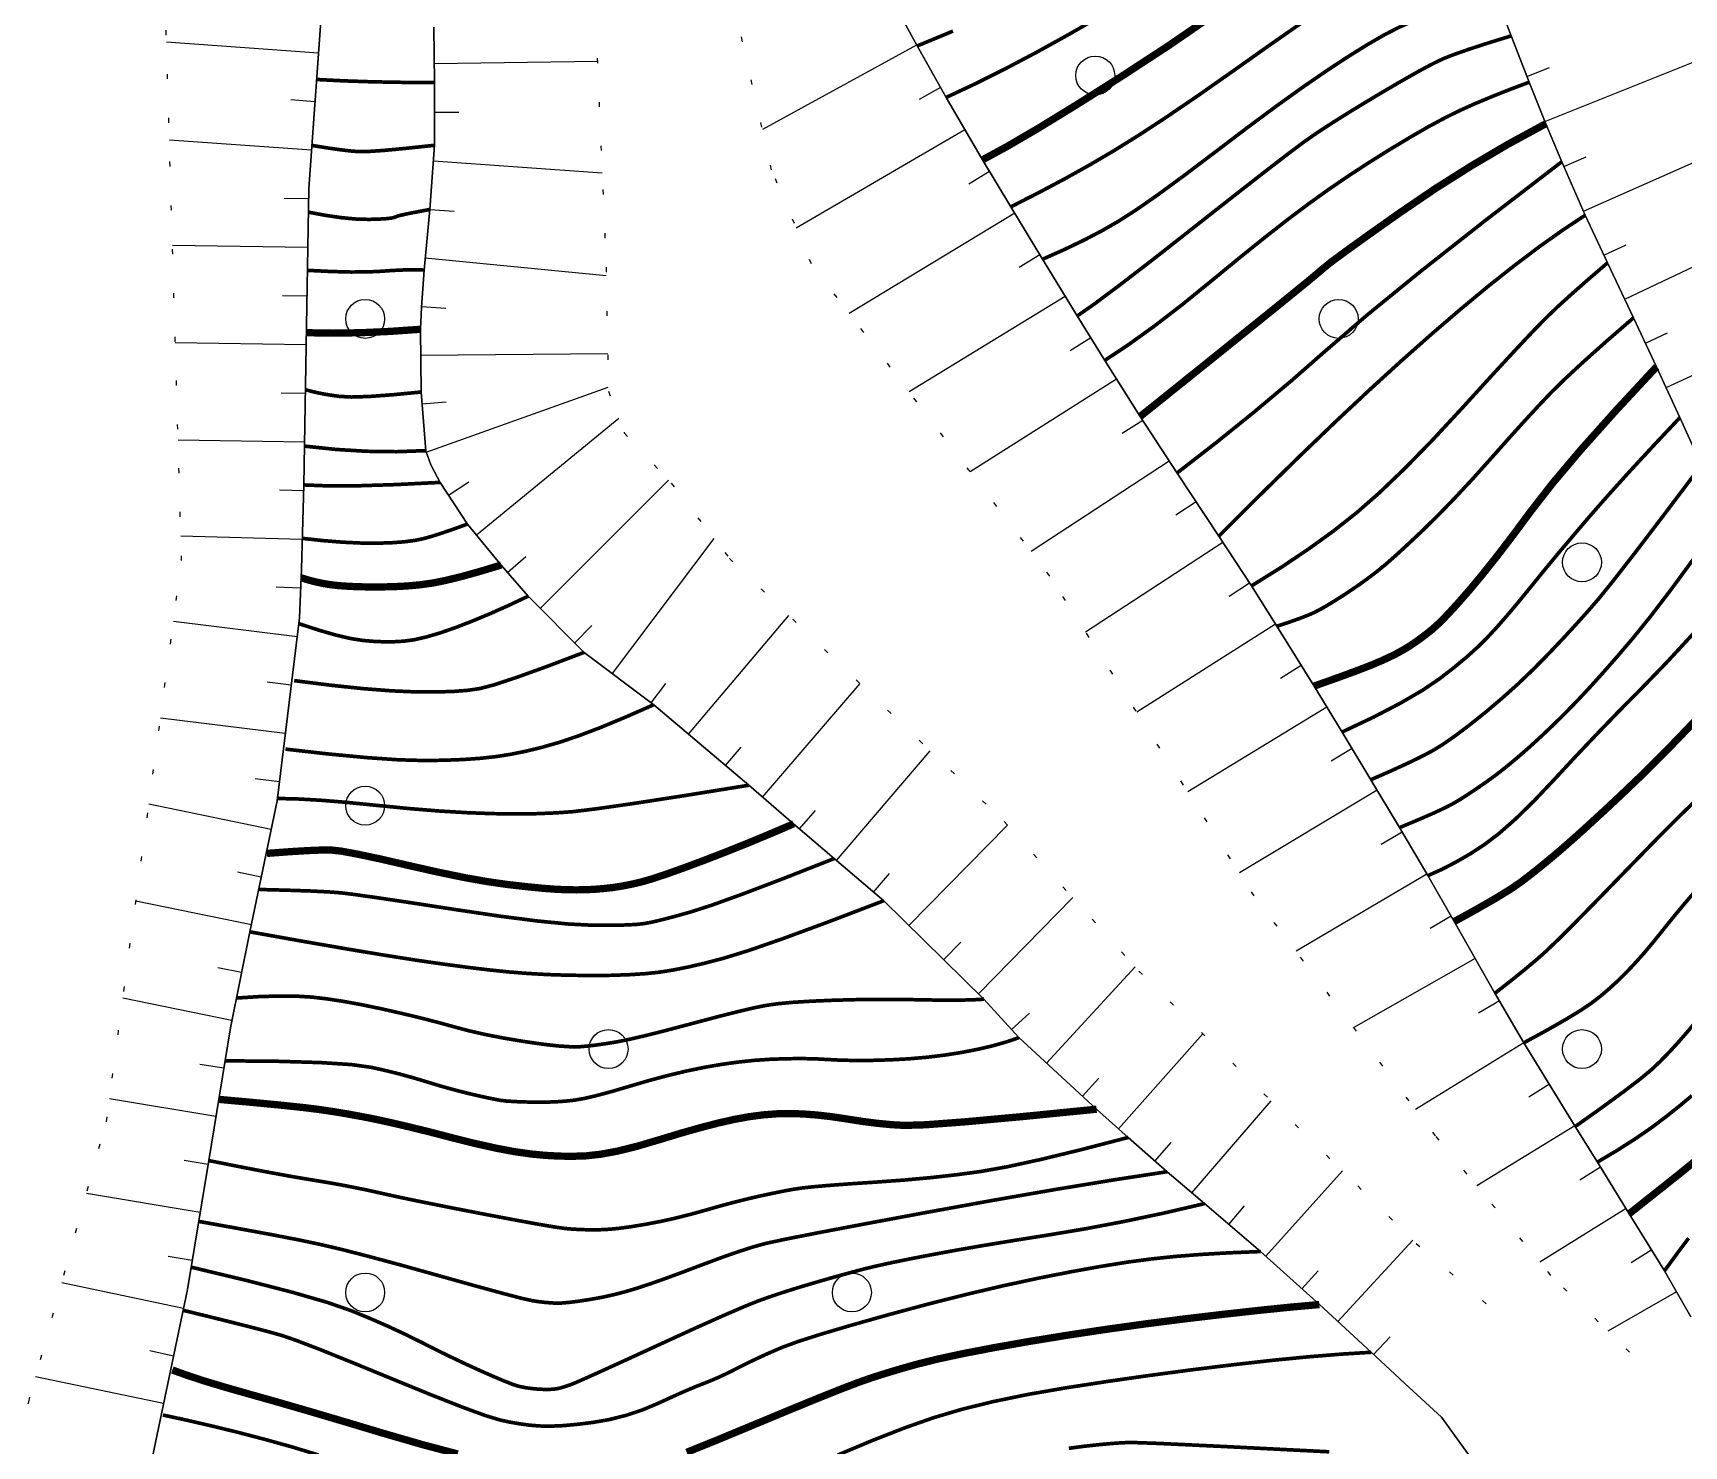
# Model space of a CAD drawing. Extents: x 396500 to 398250, y 1005980 to 1008200.
# Drawn here: x 396548.91 to 396582.83, y 1006749.27 to 1006778.3 of the extents above; entities that cross this region are included whole.
import ezdxf

# ---------------------------------------------------------------- set-up
doc = ezdxf.new("R2010")
doc.units = 0
doc.header["$LTSCALE"] = 0.5
doc.linetypes.add('X4', pattern=[1.6, 0, -1.6])
doc.layers.get('0').update_dxf_attribs({"linetype": 'CONTINUOUS'})
doc.layers.add('ASSIST', color=7, linetype='CONTINUOUS', plot=False)
for name, color, linetype in [('DGX', 2, 'CONTINUOUS'), ('DMTZ', 3, 'CONTINUOUS'), ('ZBTZ', 3, 'CONTINUOUS')]:
    doc.layers.add(name, color=color, linetype=linetype)
doc.linetypes.add('10421', pattern='A,2,[150,AAA.SHX,S=1,R=0,X=0,Y=1],1e-11', length=2)
doc.linetypes.add('1161', pattern='A,0,[149,AAA.SHX,S=0.15,R=0,X=0,Y=0],-1.6', length=1.6)

# ---------------------------------------------------------------- blocks, each defined once
blk = doc.blocks.new('gc326')
blk.add_circle((0, 0), 0.8)

msp = doc.modelspace()

# ---------------------------------------------------------------- linework, layer by layer
at = {"layer": 'ASSIST', "linetype": '1161'}
for points in [[(396548.73, 1006796.124), (396551.106, 1006796.112), (396554.654, 1006795.593), (396555.032, 1006795.002), (396555.104, 1006794.199), (396555.242, 1006791.257), (396555.281, 1006787.259), (396555.175, 1006784.261), (396554.942, 1006780.268), (396554.571, 1006775.101), (396554.525, 1006772.282), (396554.471, 1006769.012), (396554.421, 1006767.284), (396554.379, 1006766.284), (396553.921, 1006762.525), (396553.363, 1006759.831), (396552.963, 1006757.86), (396552.517, 1006755.133), (396552.079, 1006752.484), (396551.236, 1006748.46)], [(396583.186, 1006769.419), (396582.743, 1006770.395), (396582.264, 1006771.44), (396581.79, 1006772.446), (396581.256, 1006773.574), (396580.8, 1006774.554), (396580.315, 1006775.65), (396579.988, 1006776.432), (396579.645, 1006777.284), (396579.275, 1006778.236), (396578.917, 1006779.178)], [(396566.529, 1006779.022), (396567.07, 1006778.029), (396567.665, 1006776.971), (396568.414, 1006775.69), (396568.997, 1006774.725), (396569.649, 1006773.649), (396570.36, 1006772.483), (396570.926, 1006771.569), (396571.654, 1006770.418), (396572.411, 1006769.257), (396573.27, 1006767.958), (396573.938, 1006766.936), (396574.464, 1006766.109), (396575.226, 1006764.879), (396575.803, 1006763.936), (396576.394, 1006762.957), (396576.983, 1006761.972), (396577.566, 1006760.986), (396578.106, 1006760.042), (396578.943, 1006758.571), (396579.537, 1006757.552), (396580.594, 1006755.833), (396581.047, 1006755.1), (396581.703, 1006754.041), (396582.428, 1006752.87), (396582.97, 1006751.921)], [(396578.468, 1006748.998), (396577.843, 1006749.86), (396577.184, 1006750.469), (396576.399, 1006751.194), (396575.335, 1006752.175), (396574.128, 1006753.264), (396572.975, 1006754.248), (396572.211, 1006754.904), (396571.41, 1006755.608), (396570.759, 1006756.188), (396569.162, 1006757.658), (396568.444, 1006758.447), (396566.384, 1006760.47), (396565.368, 1006761.337), (396564.534, 1006762.051), (396563.612, 1006762.843), (396561.66, 1006764.497), (396560.231, 1006765.573), (396559.079, 1006766.726), (396558.525, 1006767.367), (396557.834, 1006768.209), (396557.269, 1006769.064), (396557.078, 1006769.427), (396556.974, 1006769.716), (396556.882, 1006770.921), (396556.87, 1006772.21), (396556.887, 1006772.666), (396556.941, 1006773.427), (396557.062, 1006774.671), (396557.155, 1006775.989), (396557.155, 1006777.279), (396557.139, 1006778.414)]]:
    msp.add_lwpolyline(points, dxfattribs=at)
at = {"layer": 'ASSIST', "linetype": 'X4'}
for points in [[(396546.78, 1006743.224), (396548.817, 1006750.177), (396550.413, 1006755.931), (396551.959, 1006767.457), (396551.608, 1006779.505), (396551.514, 1006785.279), (396551.632, 1006787.643), (396551.468, 1006788.484), (396550.998, 1006789.325), (396549.733, 1006789.62), (396549.241, 1006788.916), (396548.655, 1006788.075), (396548.889, 1006785.779), (396548.373, 1006778.686), (396548.092, 1006773.321), (396548.008, 1006763.539), (396547.529, 1006757.296), (396546.483, 1006750.113), (396544.562, 1006744.956)], [(396581.71, 1006751.194), (396580.091, 1006752.775), (396577.724, 1006755.639), (396573.996, 1006760.571), (396569.8, 1006767.141), (396564.9, 1006773.551), (396564.08, 1006775.484), (396563.002, 1006780.235)], [(396560.423, 1006779.576), (396560.681, 1006773.483), (396560.727, 1006770.938), (396561.055, 1006770.083), (396562.018, 1006769.05), (396563.215, 1006767.5), (396568.862, 1006762.095), (396571.628, 1006759.025), (396577.325, 1006753.431), (396578.851, 1006752.12)]]:
    msp.add_lwpolyline(points, dxfattribs=at)
at = {"layer": 'DGX', "linetype": 'Continuous', "const_width": 0.075}
for points in [[(396577.703, 1006782.922), (396577.251, 1006782.697), (396576.8, 1006782.457), (396576.349, 1006782.203), (396575.9, 1006781.936), (396575.462, 1006781.663), (396575.045, 1006781.392), (396574.648, 1006781.122), (396574.272, 1006780.855), (396573.888, 1006780.581), (396573.466, 1006780.29), (396573.006, 1006779.983), (396572.508, 1006779.659), (396571.975, 1006779.323), (396571.406, 1006778.976), (396570.802, 1006778.62), (396570.164, 1006778.253), (396569.516, 1006777.895), (396568.883, 1006777.561), (396568.266, 1006777.253), (396567.665, 1006776.971)], [(396578.486, 1006780.358), (396578.002, 1006780.178), (396577.56, 1006779.997), (396577.159, 1006779.815), (396576.8, 1006779.632), (396576.47, 1006779.449), (396576.16, 1006779.271), (396575.869, 1006779.097), (396575.598, 1006778.926), (396575.274, 1006778.712), (396574.827, 1006778.405), (396574.256, 1006778.006), (396573.561, 1006777.514), (396572.84, 1006777.008), (396572.189, 1006776.565), (396571.61, 1006776.186), (396571.101, 1006775.87), (396570.615, 1006775.585), (396570.102, 1006775.299), (396569.562, 1006775.013), (396568.997, 1006774.725)], [(396578.917, 1006779.178), (396578.261, 1006778.937), (396577.715, 1006778.728), (396577.28, 1006778.551), (396576.956, 1006778.405), (396576.663, 1006778.254), (396576.323, 1006778.057), (396575.936, 1006777.817), (396575.502, 1006777.532), (396575.014, 1006777.197), (396574.47, 1006776.807), (396573.868, 1006776.361), (396573.208, 1006775.86), (396572.566, 1006775.375), (396572.018, 1006774.973), (396571.562, 1006774.656), (396571.2, 1006774.424), (396570.867, 1006774.233), (396570.497, 1006774.04), (396570.091, 1006773.845), (396569.649, 1006773.649)], [(396567.808, 1006778.335), (396567.07, 1006778.029)], [(396579.275, 1006778.236), (396578.799, 1006778.089), (396578.409, 1006777.962), (396578.105, 1006777.856), (396577.886, 1006777.77), (396577.669, 1006777.666), (396577.368, 1006777.505), (396576.984, 1006777.287), (396576.516, 1006777.012), (396576.041, 1006776.725), (396575.636, 1006776.472), (396575.3, 1006776.254), (396575.034, 1006776.069), (396574.716, 1006775.831), (396574.227, 1006775.455), (396573.566, 1006774.939), (396572.733, 1006774.284), (396571.896, 1006773.627), (396571.222, 1006773.109), (396570.71, 1006772.727), (396570.36, 1006772.483)], [(396557.155, 1006777.279), (396556.503, 1006777.282), (396555.882, 1006777.293), (396555.29, 1006777.313), (396554.728, 1006777.341)], [(396579.645, 1006777.284), (396579.242, 1006777.133), (396578.872, 1006776.986), (396578.535, 1006776.845), (396578.23, 1006776.708), (396577.922, 1006776.556), (396577.575, 1006776.37), (396577.19, 1006776.148), (396576.765, 1006775.892), (396576.328, 1006775.618), (396575.907, 1006775.342), (396575.501, 1006775.064), (396575.111, 1006774.784), (396574.699, 1006774.474), (396574.227, 1006774.106), (396573.696, 1006773.679), (396573.106, 1006773.194), (396572.505, 1006772.706), (396571.942, 1006772.273), (396571.415, 1006771.894), (396570.926, 1006771.569)], [(396557.155, 1006775.989), (396556.574, 1006775.927), (396556.119, 1006775.884), (396555.789, 1006775.862), (396555.583, 1006775.86), (396555.416, 1006775.874), (396555.199, 1006775.9), (396554.935, 1006775.938), (396554.622, 1006775.989)], [(396580.315, 1006775.65), (396578.735, 1006774.437), (396577.404, 1006773.389), (396576.32, 1006772.505), (396575.484, 1006771.786), (396574.758, 1006771.15), (396574.004, 1006770.517), (396573.222, 1006769.886), (396572.411, 1006769.257)], [(396557.062, 1006774.671), (396556.773, 1006774.617), (396556.557, 1006774.574), (396556.415, 1006774.54), (396556.347, 1006774.515), (396556.289, 1006774.497), (396556.18, 1006774.483), (396556.019, 1006774.473), (396555.806, 1006774.467), (396555.549, 1006774.474), (396555.254, 1006774.501), (396554.922, 1006774.549), (396554.553, 1006774.618)], [(396580.8, 1006774.554), (396580.337, 1006774.248), (396579.85, 1006773.902), (396579.339, 1006773.516), (396578.802, 1006773.091), (396578.238, 1006772.623), (396577.642, 1006772.112), (396577.016, 1006771.557), (396576.359, 1006770.958), (396575.662, 1006770.305), (396574.915, 1006769.588), (396574.117, 1006768.805), (396573.27, 1006767.958)], [(396556.941, 1006773.427), (396556.735, 1006773.431), (396556.519, 1006773.428), (396556.295, 1006773.418), (396556.061, 1006773.401), (396555.786, 1006773.388), (396555.439, 1006773.386), (396555.021, 1006773.397), (396554.531, 1006773.421)], [(396581.256, 1006773.574), (396580.867, 1006773.239), (396580.53, 1006772.943), (396580.244, 1006772.684), (396580.012, 1006772.462), (396579.749, 1006772.194), (396579.375, 1006771.797), (396578.889, 1006771.271), (396578.292, 1006770.616), (396577.666, 1006769.94), (396577.093, 1006769.353), (396576.572, 1006768.854), (396576.105, 1006768.444), (396575.638, 1006768.075), (396575.121, 1006767.701), (396574.555, 1006767.321), (396573.938, 1006766.936)], [(396581.79, 1006772.446), (396581.219, 1006771.95), (396580.745, 1006771.527), (396580.369, 1006771.177), (396580.089, 1006770.901), (396579.839, 1006770.638), (396579.55, 1006770.325), (396579.223, 1006769.963), (396578.857, 1006769.551), (396578.481, 1006769.132), (396578.123, 1006768.748), (396577.783, 1006768.397), (396577.462, 1006768.081), (396577.168, 1006767.804), (396576.913, 1006767.57), (396576.696, 1006767.379), (396576.516, 1006767.232), (396576.352, 1006767.107), (396576.182, 1006766.983), (396576.005, 1006766.861), (396575.821, 1006766.739), (396575.644, 1006766.627), (396575.487, 1006766.532), (396575.352, 1006766.455), (396575.237, 1006766.395), (396575.111, 1006766.339), (396574.939, 1006766.273), (396574.724, 1006766.196), (396574.464, 1006766.109)], [(396556.882, 1006770.921), (396556.29, 1006770.864), (396555.812, 1006770.829), (396555.449, 1006770.818), (396555.201, 1006770.831), (396555.015, 1006770.857), (396554.838, 1006770.888), (396554.67, 1006770.924), (396554.512, 1006770.966)], [(396582.743, 1006770.395), (396582.199, 1006769.817), (396581.709, 1006769.287), (396581.273, 1006768.804), (396580.89, 1006768.368), (396580.548, 1006767.967), (396580.229, 1006767.589), (396579.935, 1006767.233), (396579.666, 1006766.901), (396579.418, 1006766.597), (396579.189, 1006766.325), (396578.979, 1006766.085), (396578.787, 1006765.878), (396578.59, 1006765.682), (396578.361, 1006765.476), (396578.102, 1006765.261), (396577.811, 1006765.035), (396577.455, 1006764.794), (396577.002, 1006764.53), (396576.452, 1006764.244), (396575.803, 1006763.936)], [(396556.974, 1006769.716), (396556.377, 1006769.695), (396555.763, 1006769.703), (396555.134, 1006769.741), (396554.488, 1006769.809)], [(396583.186, 1006769.419), (396582.418, 1006768.401), (396581.811, 1006767.605), (396581.365, 1006767.032), (396581.08, 1006766.68), (396580.862, 1006766.429), (396580.619, 1006766.157), (396580.349, 1006765.864), (396580.053, 1006765.551), (396579.739, 1006765.232), (396579.415, 1006764.922), (396579.081, 1006764.623), (396578.738, 1006764.333), (396578.409, 1006764.071), (396578.119, 1006763.853), (396577.869, 1006763.679), (396577.658, 1006763.55), (396577.435, 1006763.433), (396577.151, 1006763.295), (396576.804, 1006763.136), (396576.394, 1006762.957)], [(396557.269, 1006769.064), (396556.36, 1006769.019), (396555.591, 1006768.995), (396554.961, 1006768.993), (396554.471, 1006769.012)], [(396557.834, 1006768.209), (396557.566, 1006768.112), (396557.327, 1006768.029), (396557.117, 1006767.962), (396556.936, 1006767.911), (396556.75, 1006767.872), (396556.526, 1006767.843), (396556.264, 1006767.824), (396555.965, 1006767.815), (396555.631, 1006767.819), (396555.266, 1006767.836), (396554.869, 1006767.868), (396554.441, 1006767.914)], [(396583.075, 1006767.562), (396582.569, 1006766.873), (396582.138, 1006766.309), (396581.782, 1006765.869), (396581.473, 1006765.507), (396581.183, 1006765.176), (396580.911, 1006764.874), (396580.657, 1006764.602), (396580.411, 1006764.349), (396580.164, 1006764.104), (396579.915, 1006763.867), (396579.664, 1006763.637), (396579.418, 1006763.422), (396579.185, 1006763.228), (396578.963, 1006763.054), (396578.754, 1006762.902), (396578.56, 1006762.769), (396578.387, 1006762.653), (396578.233, 1006762.555), (396578.1, 1006762.475), (396577.937, 1006762.39), (396577.697, 1006762.277), (396577.379, 1006762.138), (396576.983, 1006761.972)], [(396584.142, 1006767.253), (396583.55, 1006766.559), (396582.993, 1006765.93), (396582.471, 1006765.365), (396581.985, 1006764.863), (396581.519, 1006764.393), (396581.062, 1006763.92), (396580.612, 1006763.446), (396580.171, 1006762.97), (396579.753, 1006762.528), (396579.373, 1006762.156), (396579.032, 1006761.856), (396578.73, 1006761.626), (396578.445, 1006761.44), (396578.156, 1006761.272), (396577.863, 1006761.12), (396577.566, 1006760.986)], [(396559.079, 1006766.726), (396558.691, 1006766.543), (396558.315, 1006766.375), (396557.953, 1006766.224), (396557.604, 1006766.088), (396557.28, 1006765.975), (396556.992, 1006765.89), (396556.739, 1006765.832), (396556.522, 1006765.802), (396556.32, 1006765.791), (396556.112, 1006765.79), (396555.898, 1006765.799), (396555.678, 1006765.818), (396555.43, 1006765.857), (396555.129, 1006765.928), (396554.777, 1006766.029), (396554.372, 1006766.162)], [(396560.231, 1006765.573), (396559.455, 1006765.279), (396558.839, 1006765.057), (396558.383, 1006764.907), (396558.087, 1006764.829), (396557.842, 1006764.793), (396557.54, 1006764.77), (396557.181, 1006764.759), (396556.764, 1006764.761), (396556.274, 1006764.782), (396555.695, 1006764.827), (396555.028, 1006764.897), (396554.272, 1006764.992)], [(396554.093, 1006763.585), (396554.995, 1006763.483), (396555.767, 1006763.41), (396556.409, 1006763.366), (396556.92, 1006763.351), (396557.347, 1006763.356), (396557.739, 1006763.371), (396558.095, 1006763.396), (396558.416, 1006763.431), (396558.724, 1006763.479), (396559.044, 1006763.544), (396559.377, 1006763.626), (396559.721, 1006763.725), (396560.105, 1006763.854), (396560.556, 1006764.025), (396561.074, 1006764.24), (396561.66, 1006764.497)], [(396585.281, 1006764.24), (396584.769, 1006763.896), (396584.317, 1006763.576), (396583.924, 1006763.28), (396583.592, 1006763.009), (396583.245, 1006762.697), (396582.808, 1006762.279), (396582.282, 1006761.754), (396581.667, 1006761.123), (396581.066, 1006760.504), (396580.584, 1006760.013), (396580.222, 1006759.652), (396579.98, 1006759.421), (396579.777, 1006759.242), (396579.537, 1006759.041), (396579.259, 1006758.817), (396578.943, 1006758.571)], [(396563.612, 1006762.843), (396562.286, 1006762.629), (396561.243, 1006762.468), (396560.483, 1006762.359), (396560.007, 1006762.301), (396559.652, 1006762.275), (396559.255, 1006762.259), (396558.816, 1006762.254), (396558.335, 1006762.26), (396557.812, 1006762.28), (396557.248, 1006762.314), (396556.642, 1006762.363), (396555.995, 1006762.427), (396555.365, 1006762.49), (396554.811, 1006762.535), (396554.332, 1006762.562), (396553.928, 1006762.571)], [(396586.209, 1006761.725), (396585.946, 1006761.515), (396585.712, 1006761.315), (396585.507, 1006761.127), (396585.331, 1006760.95), (396585.139, 1006760.73), (396584.887, 1006760.412), (396584.574, 1006759.996), (396584.2, 1006759.483), (396583.818, 1006758.958), (396583.481, 1006758.508), (396583.189, 1006758.132), (396582.942, 1006757.83), (396582.725, 1006757.579), (396582.522, 1006757.358), (396582.333, 1006757.164), (396582.159, 1006757), (396581.935, 1006756.814), (396581.6, 1006756.558), (396581.153, 1006756.231), (396580.594, 1006755.833)], [(396565.368, 1006761.337), (396564.33, 1006760.929), (396563.492, 1006760.61), (396562.854, 1006760.38), (396562.416, 1006760.239), (396562.104, 1006760.152), (396561.842, 1006760.083), (396561.631, 1006760.033), (396561.469, 1006760.002), (396561.299, 1006759.983), (396561.062, 1006759.972), (396560.758, 1006759.967), (396560.386, 1006759.968), (396559.907, 1006759.992), (396559.283, 1006760.053), (396558.513, 1006760.151), (396557.596, 1006760.287), (396556.706, 1006760.424), (396556.015, 1006760.527), (396555.523, 1006760.597), (396555.23, 1006760.633), (396554.98, 1006760.652), (396554.618, 1006760.67), (396554.142, 1006760.686), (396553.554, 1006760.702)], [(396566.384, 1006760.47), (396565.245, 1006760.035), (396564.317, 1006759.693), (396563.599, 1006759.444), (396563.092, 1006759.288), (396562.708, 1006759.188), (396562.359, 1006759.107), (396562.047, 1006759.045), (396561.77, 1006759.002), (396561.486, 1006758.972), (396561.154, 1006758.951), (396560.774, 1006758.938), (396560.346, 1006758.935), (396559.902, 1006758.94), (396559.475, 1006758.954), (396559.067, 1006758.977), (396558.676, 1006759.008), (396558.272, 1006759.05), (396557.822, 1006759.104), (396557.327, 1006759.17), (396556.786, 1006759.248), (396556.15, 1006759.348), (396555.367, 1006759.478), (396554.438, 1006759.639), (396553.363, 1006759.831)], [(396583.074, 1006760.684), (396582.837, 1006760.409), (396582.613, 1006760.139), (396582.402, 1006759.877), (396582.201, 1006759.627), (396582.007, 1006759.396), (396581.819, 1006759.185), (396581.639, 1006758.994), (396581.461, 1006758.819), (396581.284, 1006758.657), (396581.107, 1006758.507), (396580.929, 1006758.37), (396580.709, 1006758.221), (396580.404, 1006758.035), (396580.013, 1006757.812), (396579.537, 1006757.552)], [(396568.444, 1006758.447), (396568.196, 1006758.434), (396567.895, 1006758.428), (396567.542, 1006758.428), (396567.135, 1006758.436), (396566.697, 1006758.443), (396566.249, 1006758.444), (396565.791, 1006758.438), (396565.323, 1006758.425), (396564.884, 1006758.406), (396564.512, 1006758.383), (396564.209, 1006758.355), (396563.973, 1006758.321), (396563.727, 1006758.272), (396563.39, 1006758.193), (396562.964, 1006758.085), (396562.448, 1006757.948), (396561.93, 1006757.811), (396561.499, 1006757.702), (396561.155, 1006757.622), (396560.898, 1006757.571), (396560.691, 1006757.537), (396560.497, 1006757.509), (396560.318, 1006757.487), (396560.152, 1006757.472), (396559.96, 1006757.47), (396559.703, 1006757.487), (396559.38, 1006757.523), (396558.993, 1006757.579), (396558.587, 1006757.647), (396558.21, 1006757.72), (396557.862, 1006757.799), (396557.544, 1006757.884), (396557.225, 1006757.972), (396556.873, 1006758.062), (396556.49, 1006758.154), (396556.075, 1006758.248), (396555.662, 1006758.334), (396555.284, 1006758.403), (396554.941, 1006758.455), (396554.634, 1006758.491), (396554.32, 1006758.51), (396553.955, 1006758.513), (396553.541, 1006758.5), (396553.077, 1006758.471)], [(396569.162, 1006757.658), (396568.908, 1006757.571), (396568.627, 1006757.491), (396568.32, 1006757.419), (396567.986, 1006757.354), (396567.634, 1006757.299), (396567.272, 1006757.255), (396566.899, 1006757.223), (396566.516, 1006757.202), (396566.144, 1006757.191), (396565.807, 1006757.189), (396565.503, 1006757.195), (396565.233, 1006757.209), (396564.97, 1006757.223), (396564.688, 1006757.228), (396564.387, 1006757.225), (396564.066, 1006757.214), (396563.733, 1006757.192), (396563.393, 1006757.156), (396563.047, 1006757.108), (396562.695, 1006757.047), (396562.334, 1006756.972), (396561.963, 1006756.884), (396561.581, 1006756.782), (396561.188, 1006756.667), (396560.816, 1006756.557), (396560.499, 1006756.471), (396560.237, 1006756.41), (396560.028, 1006756.373), (396559.839, 1006756.353), (396559.636, 1006756.339), (396559.418, 1006756.332), (396559.185, 1006756.333), (396558.963, 1006756.338), (396558.779, 1006756.346), (396558.631, 1006756.356), (396558.52, 1006756.369), (396558.412, 1006756.388), (396558.27, 1006756.417), (396558.095, 1006756.455), (396557.887, 1006756.503), (396557.659, 1006756.56), (396557.428, 1006756.622), (396557.191, 1006756.69), (396556.95, 1006756.764), (396556.7, 1006756.839), (396556.435, 1006756.911), (396556.155, 1006756.981), (396555.861, 1006757.047), (396555.446, 1006757.105), (396554.806, 1006757.146), (396553.939, 1006757.172), (396552.846, 1006757.182)], [(396582.99, 1006756.466), (396582.762, 1006756.277), (396582.488, 1006756.057), (396582.175, 1006755.82), (396581.83, 1006755.582), (396581.454, 1006755.342), (396581.047, 1006755.1)], [(396571.41, 1006755.608), (396570.436, 1006755.355), (396569.606, 1006755.154), (396568.921, 1006755.005), (396568.379, 1006754.909), (396567.892, 1006754.843), (396567.369, 1006754.784), (396566.812, 1006754.733), (396566.219, 1006754.69), (396565.665, 1006754.653), (396565.225, 1006754.62), (396564.899, 1006754.591), (396564.687, 1006754.567), (396564.52, 1006754.541), (396564.327, 1006754.506), (396564.11, 1006754.462), (396563.867, 1006754.41), (396563.604, 1006754.35), (396563.328, 1006754.281), (396563.037, 1006754.203), (396562.731, 1006754.116), (396562.42, 1006754.029), (396562.108, 1006753.951), (396561.798, 1006753.882), (396561.488, 1006753.823), (396561.194, 1006753.774), (396560.931, 1006753.739), (396560.699, 1006753.718), (396560.498, 1006753.71), (396560.318, 1006753.711), (396560.15, 1006753.716), (396559.995, 1006753.724), (396559.851, 1006753.736), (396559.64, 1006753.766), (396559.283, 1006753.826), (396558.779, 1006753.918), (396558.129, 1006754.041), (396557.456, 1006754.172), (396556.885, 1006754.286), (396556.414, 1006754.384), (396556.044, 1006754.466), (396555.717, 1006754.538), (396555.373, 1006754.607), (396555.014, 1006754.673), (396554.639, 1006754.735), (396554.218, 1006754.806), (396553.725, 1006754.896), (396553.158, 1006755.005), (396552.517, 1006755.133)], [(396572.211, 1006754.904), (396571.143, 1006754.741), (396569.966, 1006754.548), (396568.681, 1006754.325), (396567.287, 1006754.072), (396565.993, 1006753.831), (396565.007, 1006753.644), (396564.329, 1006753.51), (396563.959, 1006753.43), (396563.715, 1006753.363), (396563.415, 1006753.267), (396563.06, 1006753.143), (396562.648, 1006752.99), (396562.236, 1006752.834), (396561.876, 1006752.702), (396561.569, 1006752.594), (396561.314, 1006752.51), (396561.084, 1006752.441), (396560.848, 1006752.38), (396560.606, 1006752.326), (396560.358, 1006752.281), (396560.125, 1006752.245), (396559.928, 1006752.22), (396559.768, 1006752.206), (396559.643, 1006752.204), (396559.534, 1006752.21), (396559.419, 1006752.22), (396559.298, 1006752.234), (396559.172, 1006752.253), (396558.954, 1006752.301), (396558.56, 1006752.404), (396557.988, 1006752.56), (396557.238, 1006752.77), (396556.458, 1006752.988), (396555.793, 1006753.167), (396555.243, 1006753.308), (396554.809, 1006753.41), (396554.37, 1006753.502), (396553.809, 1006753.611), (396553.124, 1006753.737), (396552.317, 1006753.882)], [(396572.975, 1006754.248), (396572.145, 1006754.055), (396571.339, 1006753.885), (396570.555, 1006753.736), (396569.795, 1006753.608), (396569.082, 1006753.495), (396568.438, 1006753.389), (396567.865, 1006753.29), (396567.361, 1006753.197), (396566.925, 1006753.113), (396566.553, 1006753.037), (396566.247, 1006752.97), (396566.005, 1006752.912), (396565.78, 1006752.853), (396565.525, 1006752.783), (396565.239, 1006752.703), (396564.922, 1006752.611), (396564.604, 1006752.516), (396564.313, 1006752.424), (396564.049, 1006752.336), (396563.811, 1006752.251), (396563.516, 1006752.132), (396563.08, 1006751.944), (396562.503, 1006751.686), (396561.785, 1006751.357), (396561.082, 1006751.034), (396560.551, 1006750.792), (396560.193, 1006750.631), (396560.008, 1006750.551), (396559.912, 1006750.515), (396559.824, 1006750.486), (396559.744, 1006750.463), (396559.671, 1006750.446), (396559.594, 1006750.436), (396559.504, 1006750.431), (396559.4, 1006750.432), (396559.281, 1006750.438), (396559.161, 1006750.449), (396559.05, 1006750.463), (396558.95, 1006750.482), (396558.859, 1006750.504), (396558.748, 1006750.541), (396558.585, 1006750.605), (396558.372, 1006750.695), (396558.108, 1006750.811), (396557.814, 1006750.945), (396557.512, 1006751.088), (396557.203, 1006751.239), (396556.885, 1006751.4), (396556.555, 1006751.563), (396556.207, 1006751.725), (396555.842, 1006751.885), (396555.459, 1006752.043), (396554.96, 1006752.217), (396554.243, 1006752.425), (396553.309, 1006752.666), (396552.159, 1006752.942)], [(396582.922, 1006753.538), (396582.702, 1006753.245), (396582.428, 1006752.87)], [(396574.128, 1006753.264), (396573.486, 1006753.238), (396572.896, 1006753.204), (396572.36, 1006753.162), (396571.878, 1006753.111), (396571.39, 1006753.046), (396570.842, 1006752.958), (396570.231, 1006752.848), (396569.559, 1006752.716), (396568.84, 1006752.561), (396568.086, 1006752.384), (396567.297, 1006752.185), (396566.475, 1006751.964), (396565.71, 1006751.748), (396565.095, 1006751.566), (396564.629, 1006751.417), (396564.312, 1006751.301), (396564.074, 1006751.2), (396563.844, 1006751.096), (396563.621, 1006750.99), (396563.405, 1006750.882), (396563.202, 1006750.779), (396563.015, 1006750.691), (396562.844, 1006750.616), (396562.691, 1006750.555), (396562.523, 1006750.49), (396562.311, 1006750.4), (396562.055, 1006750.286), (396561.755, 1006750.149), (396561.429, 1006750.011), (396561.095, 1006749.9), (396560.752, 1006749.813), (396560.401, 1006749.752), (396560.067, 1006749.712), (396559.772, 1006749.686), (396559.516, 1006749.676), (396559.301, 1006749.681), (396559.104, 1006749.698), (396558.904, 1006749.725), (396558.701, 1006749.76), (396558.496, 1006749.805), (396558.2, 1006749.895), (396557.729, 1006750.067), (396557.082, 1006750.322), (396556.258, 1006750.659), (396555.436, 1006750.997), (396554.791, 1006751.256), (396554.324, 1006751.435), (396554.036, 1006751.535), (396553.759, 1006751.613), (396553.328, 1006751.726), (396552.742, 1006751.873), (396552.002, 1006752.054)], [(396565.44, 1006749.084), (396566.167, 1006749.389), (396566.821, 1006749.644), (396567.401, 1006749.848), (396567.979, 1006750.02), (396568.628, 1006750.18), (396569.348, 1006750.329), (396570.139, 1006750.466), (396570.971, 1006750.594), (396571.812, 1006750.714), (396572.664, 1006750.828), (396573.526, 1006750.934), (396574.356, 1006751.028), (396575.112, 1006751.102), (396575.793, 1006751.157), (396576.399, 1006751.194)], [(396551.575, 1006749.906), (396552.089, 1006749.794), (396552.61, 1006749.674), (396553.138, 1006749.544), (396553.672, 1006749.405), (396554.218, 1006749.253), (396554.777, 1006749.083)], [(396575.538, 1006749.15), (396573.396, 1006749.258), (396572.042, 1006749.322), (396571.477, 1006749.342), (396571.288, 1006749.336), (396571.063, 1006749.32), (396570.802, 1006749.296), (396570.505, 1006749.264), (396570.189, 1006749.222)]]:
    msp.add_lwpolyline(points, dxfattribs=at)
at = {"layer": 'DGX', "color": 3, "linetype": 'Continuous', "lineweight": -2, "const_width": 0.15}
for points in [[(396577.91, 1006782.159), (396577.193, 1006781.669), (396576.448, 1006781.135), (396575.673, 1006780.559), (396574.87, 1006779.939), (396574.03, 1006779.298), (396573.145, 1006778.659), (396572.217, 1006778.022), (396571.244, 1006777.387), (396570.321, 1006776.805), (396569.542, 1006776.328), (396568.906, 1006775.957), (396568.414, 1006775.69)], [(396579.988, 1006776.432), (396579.218, 1006776.014), (396578.462, 1006775.569), (396577.718, 1006775.099), (396576.988, 1006774.603), (396576.346, 1006774.149), (396575.87, 1006773.807), (396575.558, 1006773.576), (396575.412, 1006773.457), (396575.13, 1006773.219), (396574.409, 1006772.633), (396573.251, 1006771.7), (396571.654, 1006770.418)], [(396556.87, 1006772.21), (396556.241, 1006772.166), (396555.64, 1006772.139), (396555.068, 1006772.13), (396554.525, 1006772.139)], [(396582.264, 1006771.44), (396581.418, 1006770.528), (396580.705, 1006769.73), (396580.128, 1006769.046), (396579.684, 1006768.476), (396579.323, 1006767.989), (396578.991, 1006767.555), (396578.687, 1006767.173), (396578.413, 1006766.845), (396578.17, 1006766.567), (396577.96, 1006766.339), (396577.784, 1006766.161), (396577.64, 1006766.033), (396577.515, 1006765.934), (396577.395, 1006765.844), (396577.279, 1006765.762), (396577.167, 1006765.688), (396577.05, 1006765.618), (396576.916, 1006765.545), (396576.767, 1006765.471), (396576.601, 1006765.395), (396576.385, 1006765.304), (396576.084, 1006765.188), (396575.698, 1006765.047), (396575.226, 1006764.879)], [(396558.525, 1006767.367), (396558.085, 1006767.234), (396557.703, 1006767.128), (396557.378, 1006767.049), (396557.111, 1006766.996), (396556.861, 1006766.961), (396556.59, 1006766.936), (396556.296, 1006766.921), (396555.981, 1006766.916), (396555.676, 1006766.919), (396555.412, 1006766.928), (396555.19, 1006766.943), (396555.01, 1006766.964), (396554.854, 1006766.99), (396554.702, 1006767.023), (396554.556, 1006767.061), (396554.415, 1006767.105)], [(396583.132, 1006764.249), (396582.741, 1006763.836), (396582.344, 1006763.43), (396581.941, 1006763.031), (396581.53, 1006762.639), (396581.14, 1006762.275), (396580.797, 1006761.96), (396580.502, 1006761.696), (396580.254, 1006761.48), (396580.037, 1006761.298), (396579.835, 1006761.133), (396579.646, 1006760.984), (396579.472, 1006760.851), (396579.262, 1006760.707), (396578.964, 1006760.524), (396578.579, 1006760.303), (396578.106, 1006760.042)], [(396564.534, 1006762.051), (396564.082, 1006761.857), (396563.625, 1006761.667), (396563.162, 1006761.481), (396562.694, 1006761.3), (396562.259, 1006761.138), (396561.896, 1006761.009), (396561.605, 1006760.913), (396561.385, 1006760.851), (396561.201, 1006760.809), (396561.018, 1006760.773), (396560.835, 1006760.744), (396560.652, 1006760.723), (396560.467, 1006760.707), (396560.276, 1006760.697), (396560.08, 1006760.694), (396559.877, 1006760.696), (396559.648, 1006760.706), (396559.372, 1006760.727), (396559.049, 1006760.759), (396558.678, 1006760.801), (396558.253, 1006760.861), (396557.766, 1006760.947), (396557.218, 1006761.06), (396556.607, 1006761.198), (396556.028, 1006761.332), (396555.572, 1006761.428), (396555.241, 1006761.489), (396555.034, 1006761.512), (396554.842, 1006761.512), (396554.558, 1006761.501), (396554.182, 1006761.478), (396553.713, 1006761.443)], [(396587.258, 1006758.937), (396586.952, 1006758.683), (396586.691, 1006758.454), (396586.475, 1006758.252), (396586.305, 1006758.076), (396586.113, 1006757.873), (396585.83, 1006757.59), (396585.456, 1006757.228), (396584.993, 1006756.787), (396584.405, 1006756.254), (396583.661, 1006755.619), (396582.76, 1006754.881), (396581.703, 1006754.041)], [(396570.759, 1006756.188), (396569.219, 1006756.035), (396568.048, 1006755.928), (396567.245, 1006755.868), (396566.809, 1006755.855), (396566.548, 1006755.87), (396566.266, 1006755.897), (396565.964, 1006755.935), (396565.641, 1006755.985), (396565.317, 1006756.034), (396565.009, 1006756.069), (396564.72, 1006756.091), (396564.448, 1006756.099), (396564.18, 1006756.093), (396563.904, 1006756.071), (396563.619, 1006756.034), (396563.325, 1006755.981), (396563.005, 1006755.909), (396562.64, 1006755.815), (396562.23, 1006755.699), (396561.774, 1006755.561), (396561.323, 1006755.428), (396560.922, 1006755.328), (396560.573, 1006755.263), (396560.275, 1006755.23), (396560, 1006755.221), (396559.716, 1006755.224), (396559.425, 1006755.24), (396559.126, 1006755.269), (396558.798, 1006755.316), (396558.421, 1006755.387), (396557.995, 1006755.482), (396557.519, 1006755.601), (396557.045, 1006755.724), (396556.621, 1006755.828), (396556.248, 1006755.915), (396555.926, 1006755.985), (396555.634, 1006756.042), (396555.352, 1006756.093), (396555.078, 1006756.139), (396554.814, 1006756.178), (396554.489, 1006756.219), (396554.031, 1006756.268), (396553.44, 1006756.325), (396552.716, 1006756.391)], [(396575.335, 1006752.175), (396574.753, 1006752.123), (396574.099, 1006752.056), (396573.375, 1006751.976), (396572.58, 1006751.882), (396571.757, 1006751.777), (396570.944, 1006751.664), (396570.144, 1006751.543), (396569.355, 1006751.414), (396568.626, 1006751.285), (396568.003, 1006751.165), (396567.489, 1006751.054), (396567.081, 1006750.953), (396566.74, 1006750.857), (396566.423, 1006750.762), (396566.132, 1006750.669), (396565.866, 1006750.576), (396565.54, 1006750.452), (396565.066, 1006750.263), (396564.446, 1006750.009), (396563.68, 1006749.69), (396562.924, 1006749.377), (396562.336, 1006749.139)], [(396557.633, 1006749.106), (396556.916, 1006749.295), (396556.104, 1006749.53), (396555.286, 1006749.775), (396554.551, 1006749.992), (396553.898, 1006750.181), (396553.329, 1006750.341), (396552.835, 1006750.482), (396552.41, 1006750.61), (396552.055, 1006750.727), (396551.768, 1006750.831)]]:
    msp.add_lwpolyline(points, dxfattribs=at)
at = {"layer": 'DMTZ', "linetype": 'Continuous'}
for p, q in [((396579.971, 1006776.475), (396585.116, 1006778.545)), ((396554.771, 1006777.882), (396551.649, 1006778.106)), ((396567.061, 1006778.047), (396563.891, 1006776.316)), ((396557.149, 1006777.669), (396560.502, 1006777.717)), ((396579.599, 1006777.404), (396580.065, 1006777.585)), ((396567.551, 1006777.175), (396567.115, 1006776.93)), ((396554.699, 1006776.884), (396554.2, 1006776.92)), ((396557.155, 1006776.669), (396557.655, 1006776.669)), ((396580.762, 1006774.639), (396585.385, 1006776.682)), ((396554.627, 1006775.887), (396551.707, 1006776.096)), ((396568.052, 1006776.309), (396564.588, 1006774.286)), ((396580.358, 1006775.553), (396580.815, 1006775.755)), ((396557.132, 1006775.67), (396560.598, 1006775.425)), ((396568.56, 1006775.448), (396568.132, 1006775.189)), ((396554.568, 1006774.889), (396554.068, 1006774.897)), ((396581.609, 1006772.827), (396585.663, 1006774.748)), ((396557.062, 1006774.672), (396557.56, 1006774.637)), ((396569.077, 1006774.592), (396565.678, 1006772.533)), ((396554.551, 1006773.889), (396551.771, 1006773.934)), ((396556.965, 1006773.677), (396560.684, 1006773.315)), ((396569.595, 1006773.737), (396569.168, 1006773.478)), ((396581.182, 1006773.731), (396581.636, 1006773.942)), ((396554.535, 1006772.889), (396554.035, 1006772.897)), ((396556.887, 1006772.68), (396557.386, 1006772.644)), ((396570.116, 1006772.883), (396566.908, 1006770.924)), ((396582.458, 1006771.016), (396585.97, 1006772.623)), ((396570.64, 1006772.032), (396570.215, 1006771.768)), ((396582.037, 1006771.923), (396582.489, 1006772.136)), ((396554.518, 1006771.889), (396551.829, 1006771.934)), ((396556.875, 1006771.68), (396560.713, 1006771.714)), ((396556.985, 1006769.686), (396560.726, 1006771.023)), ((396571.17, 1006771.183), (396568.163, 1006769.282)), ((396554.502, 1006770.889), (396554.002, 1006770.898)), ((396556.9, 1006770.681), (396557.398, 1006770.719)), ((396558.018, 1006767.985), (396560.94, 1006770.382)), ((396571.706, 1006770.339), (396571.287, 1006770.066)), ((396554.485, 1006769.89), (396551.887, 1006769.933)), ((396572.252, 1006769.502), (396569.412, 1006767.648)), ((396557.442, 1006768.801), (396557.859, 1006769.077)), ((396559.329, 1006766.476), (396561.964, 1006769.108)), ((396554.467, 1006768.89), (396553.967, 1006768.904)), ((396572.802, 1006768.666), (396572.385, 1006768.391)), ((396554.438, 1006767.89), (396551.945, 1006767.961)), ((396560.809, 1006765.138), (396562.898, 1006767.911)), ((396573.353, 1006767.832), (396570.534, 1006765.99)), ((396558.656, 1006767.215), (396559.034, 1006767.542)), ((396554.405, 1006766.891), (396553.905, 1006766.911)), ((396573.9, 1006766.995), (396573.481, 1006766.721)), ((396562.373, 1006763.892), (396564.438, 1006766.329)), ((396554.332, 1006765.894), (396551.791, 1006766.204)), ((396560.036, 1006765.769), (396560.39, 1006766.122)), ((396574.437, 1006766.151), (396571.588, 1006764.341)), ((396574.964, 1006765.301), (396574.54, 1006765.038)), ((396554.211, 1006764.901), (396553.714, 1006764.962)), ((396561.608, 1006764.536), (396561.909, 1006764.935)), ((396563.897, 1006762.598), (396565.899, 1006764.931)), ((396554.09, 1006763.909), (396551.525, 1006764.222)), ((396575.489, 1006764.45), (396572.633, 1006762.705)), ((396563.136, 1006763.246), (396563.459, 1006763.627)), ((396565.416, 1006761.296), (396567.341, 1006763.55)), ((396576.008, 1006763.596), (396575.581, 1006763.337)), ((396553.968, 1006762.916), (396553.472, 1006762.977)), ((396576.525, 1006762.739), (396573.693, 1006761.046)), ((396553.798, 1006761.932), (396551.288, 1006762.451)), ((396564.657, 1006761.947), (396564.982, 1006762.326)), ((396566.903, 1006759.96), (396568.927, 1006762.022)), ((396577.037, 1006761.881), (396576.607, 1006761.626)), ((396553.595, 1006760.952), (396553.105, 1006761.054)), ((396566.177, 1006760.647), (396566.501, 1006761.027)), ((396577.546, 1006761.019), (396574.857, 1006759.432)), ((396553.392, 1006759.973), (396551.021, 1006760.464)), ((396568.33, 1006758.559), (396570.269, 1006760.534)), ((396578.043, 1006760.152), (396577.609, 1006759.903)), ((396567.617, 1006759.26), (396567.967, 1006759.617)), ((396553.193, 1006758.993), (396552.703, 1006759.093)), ((396569.731, 1006757.134), (396571.551, 1006759.111)), ((396578.538, 1006759.283), (396576.042, 1006757.863)), ((396552.994, 1006758.013), (396550.753, 1006758.468)), ((396579.034, 1006758.415), (396578.602, 1006758.163)), ((396569.01, 1006757.826), (396569.379, 1006758.162)), ((396571.209, 1006755.787), (396572.941, 1006757.736)), ((396579.538, 1006757.551), (396577.312, 1006756.184)), ((396552.826, 1006757.028), (396552.333, 1006757.108)), ((396570.467, 1006756.457), (396570.805, 1006756.825)), ((396552.665, 1006756.041), (396550.476, 1006756.398)), ((396580.062, 1006756.699), (396579.636, 1006756.437)), ((396572.715, 1006754.471), (396574.342, 1006756.361)), ((396580.585, 1006755.847), (396578.573, 1006754.611)), ((396571.959, 1006755.126), (396572.29, 1006755.501)), ((396552.504, 1006755.054), (396552.011, 1006755.135)), ((396574.233, 1006753.169), (396575.81, 1006754.919)), ((396581.111, 1006754.997), (396580.686, 1006754.733)), ((396552.341, 1006754.067), (396550.003, 1006754.454)), ((396573.475, 1006753.821), (396573.799, 1006754.201)), ((396581.638, 1006754.146), (396579.865, 1006753.049)), ((396575.715, 1006751.825), (396577.258, 1006753.497)), ((396552.177, 1006753.081), (396551.684, 1006753.162)), ((396582.164, 1006753.296), (396581.739, 1006753.033)), ((396574.976, 1006752.499), (396575.311, 1006752.871)), ((396551.997, 1006752.097), (396549.495, 1006752.621)), ((396582.675, 1006752.437), (396581.262, 1006751.631)), ((396576.449, 1006751.147), (396576.789, 1006751.514)), ((396551.793, 1006751.118), (396551.303, 1006751.221)), ((396551.588, 1006750.14), (396548.959, 1006750.69))]:
    msp.add_line(p, q, dxfattribs=at)
for points in [[(396551.236, 1006748.46), (396552.079, 1006752.484), (396552.517, 1006755.133), (396552.963, 1006757.86), (396553.363, 1006759.831), (396553.921, 1006762.525), (396554.379, 1006766.284), (396554.421, 1006767.284), (396554.471, 1006769.012), (396554.525, 1006772.282), (396554.571, 1006775.101), (396554.942, 1006780.268), (396555.175, 1006784.261), (396555.281, 1006787.259), (396555.242, 1006791.257), (396555.104, 1006794.199), (396555.032, 1006795.002), (396554.654, 1006795.593), (396551.106, 1006796.112), (396548.73, 1006796.124)], [(396578.917, 1006779.178), (396579.275, 1006778.236), (396579.645, 1006777.284), (396579.988, 1006776.432), (396580.315, 1006775.65), (396580.8, 1006774.554), (396581.256, 1006773.574), (396581.79, 1006772.446), (396582.264, 1006771.44), (396582.743, 1006770.395), (396583.186, 1006769.419)], [(396582.97, 1006751.921), (396582.428, 1006752.87), (396581.703, 1006754.041), (396581.047, 1006755.1), (396580.594, 1006755.833), (396579.537, 1006757.552), (396578.943, 1006758.571), (396578.106, 1006760.042), (396577.566, 1006760.986), (396576.983, 1006761.972), (396576.394, 1006762.957), (396575.803, 1006763.936), (396575.226, 1006764.879), (396574.464, 1006766.109), (396573.938, 1006766.936), (396573.27, 1006767.958), (396572.411, 1006769.257), (396571.654, 1006770.418), (396570.926, 1006771.569), (396570.36, 1006772.483), (396569.649, 1006773.649), (396568.997, 1006774.725), (396568.414, 1006775.69), (396567.665, 1006776.971), (396567.07, 1006778.029), (396566.529, 1006779.022)], [(396557.139, 1006778.414), (396557.155, 1006777.279), (396557.155, 1006775.989), (396557.062, 1006774.671), (396556.941, 1006773.427), (396556.887, 1006772.666), (396556.87, 1006772.21), (396556.882, 1006770.921), (396556.974, 1006769.716), (396557.078, 1006769.427), (396557.269, 1006769.064), (396557.834, 1006768.209), (396558.525, 1006767.367), (396559.079, 1006766.726), (396560.231, 1006765.573), (396561.66, 1006764.497), (396563.612, 1006762.843), (396564.534, 1006762.051), (396565.368, 1006761.337), (396566.384, 1006760.47), (396568.444, 1006758.447), (396569.162, 1006757.658), (396570.759, 1006756.188), (396571.41, 1006755.608), (396572.211, 1006754.904), (396572.975, 1006754.248), (396574.128, 1006753.264), (396575.335, 1006752.175), (396576.399, 1006751.194), (396577.184, 1006750.469)]]:
    msp.add_lwpolyline(points, dxfattribs=at)
at = {"layer": 'DMTZ', "linetype": '10421'}
msp.add_lwpolyline([(396577.183, 1006750.468), (396577.843, 1006749.86), (396578.468, 1006748.998)], dxfattribs=at)

# ---------------------------------------------------------------- block references
at = {"layer": 'ZBTZ', "linetype": 'Continuous', "xscale": 0.5, "yscale": 0.5}
for p in [(396570.731, 1006777.423), (396555.731, 1006772.423), (396575.731, 1006772.423), (396580.731, 1006767.423), (396555.731, 1006762.423), (396560.731, 1006757.423), (396580.731, 1006757.423), (396555.731, 1006752.423), (396565.731, 1006752.423)]:
    msp.add_blockref('gc326', p, dxfattribs=at)

doc.saveas('drawing.dxf')
